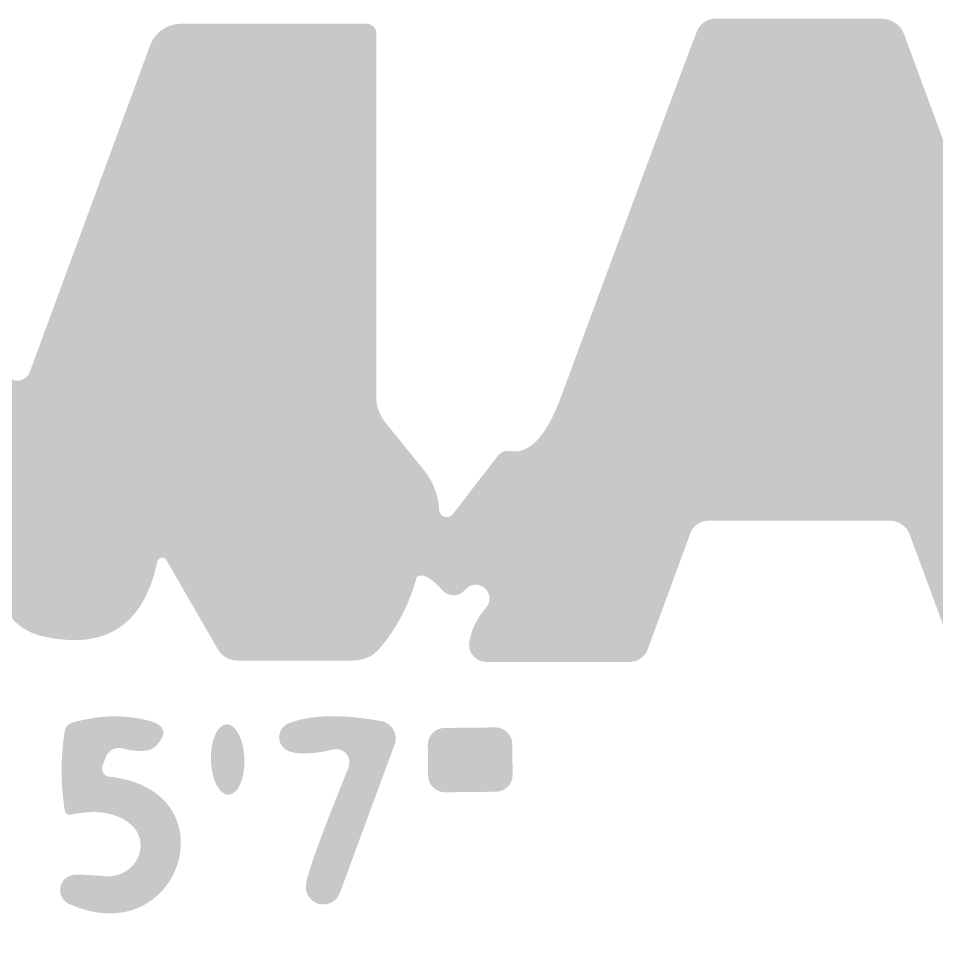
# Model space of a CAD drawing. Extents: x 0 to 650, y 0 to 488.
# Drawn here: x 457.07 to 489.87, y 196.55 to 229.99 of the extents above; entities that cross this region are included whole.
import ezdxf

# ---------------------------------------------------------------- set-up
doc = ezdxf.new("R2010")
doc.units = 0
doc.linetypes.add('Solid', pattern=[0])
doc.layers.add('Layer 1', color=7, linetype='Solid', lineweight=0)

msp = doc.modelspace()

# ---------------------------------------------------------------- hatches: boundary and pattern name
at = {"layer": 'Layer 1', "linetype": 'Solid', "lineweight": 0}
h = msp.add_hatch(color=250, dxfattribs=at)
edge = h.paths.add_edge_path(flags=0)
edge.add_spline(control_points=[(471.64, 213.75), (471.13, 211.62), (471.3, 210.03)], knot_values=[0, 0, 0, 1, 1, 1], degree=2, periodic=0)
edge.add_spline(control_points=[(471.3, 210.03), (470.89, 208.56), (469.97, 207.48)], knot_values=[0, 0, 0, 1, 1, 1], degree=2, periodic=0)
edge.add_line((469.97, 207.48), (469.97, 207.48))
edge.add_spline(control_points=[(469.97, 207.48), (469.742, 207.207), (469.401, 207.05), (469.04, 207.05)], knot_values=[0, 0, 0, 0, 1, 1, 1, 1], degree=3, periodic=0)
edge.add_line((469.04, 207.05), (464.89, 207.05))
edge.add_line((464.89, 207.05), (464.89, 207.05))
edge.add_spline(control_points=[(464.89, 207.05), (464.599, 207.05), (464.332, 207.203), (464.19, 207.45)], knot_values=[0, 0, 0, 0, 1, 1, 1, 1], degree=3, periodic=0)
edge.add_line((464.19, 207.45), (462.35, 210.64))
edge.add_spline(control_points=[(462.35, 210.64), (462.314, 210.702), (462.244, 210.735), (462.174, 210.724)], knot_values=[0, 0, 0, 0, 1, 1, 1, 1], degree=3, periodic=0)
edge.add_spline(control_points=[(462.174, 210.724), (462.103, 210.713), (462.046, 210.66), (462.03, 210.59)], knot_values=[0, 0, 0, 0, 1, 1, 1, 1], degree=3, periodic=0)
edge.add_spline(control_points=[(462.03, 210.59), (461.29, 207.13), (457.87, 207.93)], knot_values=[0, 0, 0, 1, 1, 1], degree=2, periodic=0)
edge.add_spline(control_points=[(457.87, 207.93), (457.34, 208.058), (456.888, 208.394), (456.62, 208.86)], knot_values=[0, 0, 0, 0, 1, 1, 1, 1], degree=3, periodic=0)
edge.add_line((456.62, 208.86), (454.51, 212.51))
edge.add_spline(control_points=[(454.51, 212.51), (454.465, 212.589), (454.374, 212.63), (454.285, 212.612)], knot_values=[0, 0, 0, 0, 1, 1, 1, 1], degree=3, periodic=0)
edge.add_spline(control_points=[(454.285, 212.612), (454.197, 212.593), (454.13, 212.52), (454.12, 212.43)], knot_values=[0, 0, 0, 0, 1, 1, 1, 1], degree=3, periodic=0)
edge.add_spline(control_points=[(454.12, 212.43), (453.93, 210.49), (455.14, 208.87)], knot_values=[0, 0, 0, 1, 1, 1], degree=2, periodic=0)
edge.add_line((455.14, 208.87), (455.14, 208.87))
edge.add_spline(control_points=[(455.14, 208.87), (455.267, 208.7), (455.267, 208.467), (455.139, 208.298)], knot_values=[0, 0, 0, 0, 1, 1, 1, 1], degree=3, periodic=0)
edge.add_spline(control_points=[(455.139, 208.298), (455.012, 208.129), (454.788, 208.064), (454.59, 208.14)], knot_values=[0, 0, 0, 0, 1, 1, 1, 1], degree=3, periodic=0)
edge.add_spline(control_points=[(454.59, 208.14), (453.55, 208.53), (453.07, 210.51)], knot_values=[0, 0, 0, 1, 1, 1], degree=2, periodic=0)
edge.add_spline(control_points=[(453.07, 210.51), (452.25, 211), (452.93, 211.71)], knot_values=[0, 0, 0, 1, 1, 1], degree=2, periodic=0)
edge.add_spline(control_points=[(452.93, 211.71), (453.28, 212.29), (453.09, 212.99)], knot_values=[0, 0, 0, 1, 1, 1], degree=2, periodic=0)
edge.add_spline(control_points=[(453.09, 212.99), (452.99, 213.4), (452.47, 213.48)], knot_values=[0, 0, 0, 1, 1, 1], degree=2, periodic=0)
edge.add_spline(control_points=[(452.47, 213.48), (452.22, 214.5), (453.8, 214.36)], knot_values=[0, 0, 0, 1, 1, 1], degree=2, periodic=0)
edge.add_line((453.8, 214.36), (450.72, 222.5))
edge.add_spline(control_points=[(450.72, 222.5), (450.647, 222.69), (450.45, 222.801), (450.25, 222.764)], knot_values=[0, 0, 0, 0, 1, 1, 1, 1], degree=3, periodic=0)
edge.add_spline(control_points=[(450.25, 222.764), (450.05, 222.728), (449.903, 222.554), (449.9, 222.35)], knot_values=[0, 0, 0, 0, 1, 1, 1, 1], degree=3, periodic=0)
edge.add_line((449.9, 222.35), (449.8, 214.58))
edge.add_spline(control_points=[(449.8, 214.58), (448.63, 212.93), (448.5, 211.08)], knot_values=[0, 0, 0, 1, 1, 1], degree=2, periodic=0)
edge.add_spline(control_points=[(448.5, 211.08), (448.473, 210.69), (448.195, 210.363), (447.814, 210.274)], knot_values=[0, 0, 0, 0, 1, 1, 1, 1], degree=3, periodic=0)
edge.add_spline(control_points=[(447.814, 210.274), (447.433, 210.184), (447.038, 210.353), (446.84, 210.69)], knot_values=[0, 0, 0, 0, 1, 1, 1, 1], degree=3, periodic=0)
edge.add_line((446.84, 210.69), (444.18, 215.18))
edge.add_line((444.18, 215.18), (444.13, 229.2))
edge.add_line((444.13, 229.2), (444.13, 229.2))
edge.add_spline(control_points=[(444.13, 229.2), (444.13, 229.57), (444.425, 229.87), (444.79, 229.87)], knot_values=[0, 0, 0, 0, 1, 1, 1, 1], degree=3, periodic=0)
edge.add_line((444.79, 229.87), (450.91, 229.87))
edge.add_spline(control_points=[(450.91, 229.87), (451.535, 229.87), (452.094, 229.483), (452.31, 228.9)], knot_values=[0, 0, 0, 0, 1, 1, 1, 1], degree=3, periodic=0)
edge.add_line((452.31, 228.9), (456.56, 217.37))
edge.add_line((456.56, 217.37), (456.56, 217.37))
edge.add_spline(control_points=[(456.56, 217.37), (456.632, 217.18), (456.814, 217.054), (457.016, 217.054)], knot_values=[0, 0, 0, 0, 1, 1, 1, 1], degree=3, periodic=0)
edge.add_spline(control_points=[(457.016, 217.054), (457.219, 217.054), (457.4, 217.18), (457.47, 217.37)], knot_values=[0, 0, 0, 0, 1, 1, 1, 1], degree=3, periodic=0)
edge.add_line((457.47, 217.37), (461.77, 229.04))
edge.add_line((461.77, 229.04), (461.77, 229.04))
edge.add_spline(control_points=[(461.77, 229.04), (461.938, 229.502), (462.382, 229.81), (462.88, 229.81)], knot_values=[0, 0, 0, 0, 1, 1, 1, 1], degree=3, periodic=0)
edge.add_line((462.88, 229.81), (469.51, 229.81))
edge.add_line((469.51, 229.81), (469.51, 229.81))
edge.add_spline(control_points=[(469.51, 229.81), (469.6, 229.81), (469.687, 229.774), (469.75, 229.71)], knot_values=[0, 0, 0, 0, 1, 1, 1, 1], degree=3, periodic=0)
edge.add_spline(control_points=[(469.75, 229.71), (469.814, 229.647), (469.85, 229.56), (469.85, 229.47)], knot_values=[0, 0, 0, 0, 1, 1, 1, 1], degree=3, periodic=0)
edge.add_line((469.85, 229.47), (469.85, 216.48))
edge.add_line((469.85, 216.48), (469.85, 216.48))
edge.add_spline(control_points=[(469.85, 216.48), (469.85, 216.15), (469.963, 215.829), (470.17, 215.57)], knot_values=[0, 0, 0, 0, 1, 1, 1, 1], degree=3, periodic=0)
edge.add_line((470.17, 215.57), (471.64, 213.75))
edge = h.paths.add_edge_path(flags=0)
edge.add_line((463.07, 222.2), (460.36, 214.84))
edge.add_spline(control_points=[(460.36, 214.84), (460.253, 214.548), (460.346, 214.221), (460.59, 214.03)], knot_values=[0, 0, 0, 0, 1, 1, 1, 1], degree=3, periodic=0)
edge.add_line((460.59, 214.03), (462.24, 212.75))
edge.add_line((462.24, 212.75), (462.24, 212.75))
edge.add_spline(control_points=[(462.24, 212.75), (462.34, 212.676), (462.466, 212.646), (462.588, 212.669)], knot_values=[0, 0, 0, 0, 1, 1, 1, 1], degree=3, periodic=0)
edge.add_spline(control_points=[(462.588, 212.669), (462.71, 212.692), (462.816, 212.765), (462.88, 212.87)], knot_values=[0, 0, 0, 0, 1, 1, 1, 1], degree=3, periodic=0)
edge.add_line((462.88, 212.87), (463.88, 214.49))
edge.add_spline(control_points=[(463.88, 214.49), (464.03, 214.739), (464.11, 215.022), (464.11, 215.31)], knot_values=[0, 0, 0, 0, 1, 1, 1, 1], degree=3, periodic=0)
edge.add_line((464.11, 215.31), (464.11, 222.02))
edge.add_line((464.11, 222.02), (464.11, 222.02))
edge.add_spline(control_points=[(464.11, 222.02), (464.11, 222.28), (463.924, 222.501), (463.668, 222.545)], knot_values=[0, 0, 0, 0, 1, 1, 1, 1], degree=3, periodic=0)
edge.add_spline(control_points=[(463.668, 222.545), (463.412, 222.59), (463.16, 222.444), (463.07, 222.2)], knot_values=[0, 0, 0, 0, 1, 1, 1, 1], degree=3, periodic=0)
edge.add_line((463.07, 222.2), (463.07, 222.2))
edge = h.paths.add_edge_path(flags=0)
edge.add_spline(control_points=[(459.53, 212.63), (458.72, 211.17), (457.58, 210.88)], knot_values=[0, 0, 0, 1, 1, 1], degree=2, periodic=0)
edge.add_spline(control_points=[(457.58, 210.88), (457.424, 210.842), (457.298, 210.729), (457.244, 210.578)], knot_values=[0, 0, 0, 0, 1, 1, 1, 1], degree=3, periodic=0)
edge.add_spline(control_points=[(457.244, 210.578), (457.19, 210.427), (457.214, 210.259), (457.31, 210.13)], knot_values=[0, 0, 0, 0, 1, 1, 1, 1], degree=3, periodic=0)
edge.add_spline(control_points=[(457.31, 210.13), (457.84, 209.4), (458.7, 209.15)], knot_values=[0, 0, 0, 1, 1, 1], degree=2, periodic=0)
edge.add_spline(control_points=[(458.7, 209.15), (459.78, 208.83), (460.27, 210.08)], knot_values=[0, 0, 0, 1, 1, 1], degree=2, periodic=0)
edge.add_spline(control_points=[(460.27, 210.08), (460.76, 211.3), (460.26, 212.58)], knot_values=[0, 0, 0, 1, 1, 1], degree=2, periodic=0)
edge.add_spline(control_points=[(460.26, 212.58), (460.203, 212.725), (460.067, 212.825), (459.912, 212.835)], knot_values=[0, 0, 0, 0, 1, 1, 1, 1], degree=3, periodic=0)
edge.add_spline(control_points=[(459.912, 212.835), (459.756, 212.846), (459.607, 212.766), (459.53, 212.63)], knot_values=[0, 0, 0, 0, 1, 1, 1, 1], degree=3, periodic=0)
h = msp.add_hatch(color=8, dxfattribs=at)
edge = h.paths.add_edge_path(flags=0)
edge.add_spline(control_points=[(471.3, 210.03), (471.13, 211.62), (471.64, 213.75)], knot_values=[0, 0, 0, 1, 1, 1], degree=2, periodic=0)
edge.add_spline(control_points=[(471.64, 213.75), (472.06, 213.15), (472.1, 212.43)], knot_values=[0, 0, 0, 1, 1, 1], degree=2, periodic=0)
edge.add_line((472.1, 212.43), (472.1, 212.43))
edge.add_spline(control_points=[(472.1, 212.43), (472.108, 212.316), (472.185, 212.219), (472.294, 212.186)], knot_values=[0, 0, 0, 0, 1, 1, 1, 1], degree=3, periodic=0)
edge.add_spline(control_points=[(472.294, 212.186), (472.403, 212.153), (472.521, 212.19), (472.59, 212.28)], knot_values=[0, 0, 0, 0, 1, 1, 1, 1], degree=3, periodic=0)
edge.add_line((472.59, 212.28), (474.2, 214.37))
edge.add_line((474.2, 214.37), (474.2, 214.37))
edge.add_spline(control_points=[(474.2, 214.37), (474.305, 214.5), (474.469, 214.565), (474.63, 214.54)], knot_values=[0, 0, 0, 0, 1, 1, 1, 1], degree=3, periodic=0)
edge.add_spline(control_points=[(474.63, 214.54), (475.67, 214.34), (476.47, 216.51)], knot_values=[0, 0, 0, 1, 1, 1], degree=2, periodic=0)
edge.add_spline(control_points=[(476.47, 216.51), (480.71, 227.98), (481.31, 229.53)], knot_values=[0, 0, 0, 1, 1, 1], degree=2, periodic=0)
edge.add_line((481.31, 229.53), (481.31, 229.53))
edge.add_spline(control_points=[(481.31, 229.53), (481.412, 229.806), (481.68, 229.99), (481.98, 229.99)], knot_values=[0, 0, 0, 0, 1, 1, 1, 1], degree=3, periodic=0)
edge.add_line((481.98, 229.99), (487.92, 229.99))
edge.add_line((487.92, 229.99), (487.92, 229.99))
edge.add_spline(control_points=[(487.92, 229.99), (488.28, 229.99), (488.6, 229.766), (488.72, 229.43)], knot_values=[0, 0, 0, 0, 1, 1, 1, 1], degree=3, periodic=0)
edge.add_line((488.72, 229.43), (496.78, 207.6))
edge.add_line((496.78, 207.6), (496.78, 207.6))
edge.add_spline(control_points=[(496.78, 207.6), (496.83, 207.466), (496.811, 207.316), (496.729, 207.198)], knot_values=[0, 0, 0, 0, 1, 1, 1, 1], degree=3, periodic=0)
edge.add_spline(control_points=[(496.729, 207.198), (496.648, 207.08), (496.513, 207.01), (496.37, 207.01)], knot_values=[0, 0, 0, 0, 1, 1, 1, 1], degree=3, periodic=0)
edge.add_line((496.37, 207.01), (491.18, 207.01))
edge.add_spline(control_points=[(491.18, 207.01), (490.831, 207.01), (490.52, 207.225), (490.4, 207.55)], knot_values=[0, 0, 0, 0, 1, 1, 1, 1], degree=3, periodic=0)
edge.add_line((490.4, 207.55), (488.92, 211.55))
edge.add_line((488.92, 211.55), (488.92, 211.55))
edge.add_spline(control_points=[(488.92, 211.55), (488.812, 211.85), (488.524, 212.05), (488.2, 212.05)], knot_values=[0, 0, 0, 0, 1, 1, 1, 1], degree=3, periodic=0)
edge.add_line((488.2, 212.05), (481.73, 212.05))
edge.add_line((481.73, 212.05), (481.73, 212.05))
edge.add_spline(control_points=[(481.73, 212.05), (481.441, 212.05), (481.182, 211.871), (481.08, 211.6)], knot_values=[0, 0, 0, 0, 1, 1, 1, 1], degree=3, periodic=0)
edge.add_line((481.08, 211.6), (479.55, 207.44))
edge.add_spline(control_points=[(479.55, 207.44), (479.454, 207.176), (479.198, 207), (478.91, 207)], knot_values=[0, 0, 0, 0, 1, 1, 1, 1], degree=3, periodic=0)
edge.add_line((478.91, 207), (473.79, 207))
edge.add_line((473.79, 207), (473.79, 207))
edge.add_spline(control_points=[(473.79, 207), (473.605, 207), (473.43, 207.082), (473.312, 207.223)], knot_values=[0, 0, 0, 0, 1, 1, 1, 1], degree=3, periodic=0)
edge.add_spline(control_points=[(473.312, 207.223), (473.194, 207.364), (473.145, 207.55), (473.18, 207.73)], knot_values=[0, 0, 0, 0, 1, 1, 1, 1], degree=3, periodic=0)
edge.add_spline(control_points=[(473.18, 207.73), (473.3, 208.39), (473.78, 208.94)], knot_values=[0, 0, 0, 1, 1, 1], degree=2, periodic=0)
edge.add_spline(control_points=[(473.78, 208.94), (473.936, 209.12), (473.941, 209.386), (473.792, 209.572)], knot_values=[0, 0, 0, 0, 1, 1, 1, 1], degree=3, periodic=0)
edge.add_spline(control_points=[(473.792, 209.572), (473.642, 209.759), (473.381, 209.812), (473.17, 209.7)], knot_values=[0, 0, 0, 0, 1, 1, 1, 1], degree=3, periodic=0)
edge.add_spline(control_points=[(473.17, 209.7), (473.15, 209.69), (472.98, 209.53)], knot_values=[0, 0, 0, 1, 1, 1], degree=2, periodic=0)
edge.add_line((472.98, 209.53), (472.98, 209.53))
edge.add_spline(control_points=[(472.98, 209.53), (472.88, 209.432), (472.744, 209.379), (472.603, 209.383)], knot_values=[0, 0, 0, 0, 1, 1, 1, 1], degree=3, periodic=0)
edge.add_spline(control_points=[(472.603, 209.383), (472.462, 209.387), (472.328, 209.447), (472.23, 209.55)], knot_values=[0, 0, 0, 0, 1, 1, 1, 1], degree=3, periodic=0)
edge.add_spline(control_points=[(472.23, 209.55), (471.57, 210.27), (471.3, 210.03)], knot_values=[0, 0, 0, 1, 1, 1], degree=2, periodic=0)
edge = h.paths.add_edge_path(flags=0)
edge.add_spline(control_points=[(485.005, 215.985), (486.376, 215.992), (486.669, 216.03)], knot_values=[0, 0, 0, 1, 1, 1], degree=2, periodic=0)
edge.add_line((486.669, 216.03), (486.669, 216.03))
edge.add_spline(control_points=[(486.669, 216.03), (486.818, 216.049), (486.95, 216.135), (487.027, 216.265)], knot_values=[0, 0, 0, 0, 1, 1, 1, 1], degree=3, periodic=0)
edge.add_spline(control_points=[(487.027, 216.265), (487.105, 216.394), (487.119, 216.552), (487.066, 216.694)], knot_values=[0, 0, 0, 0, 1, 1, 1, 1], degree=3, periodic=0)
edge.add_line((487.066, 216.694), (485.148, 221.728))
edge.add_spline(control_points=[(485.148, 221.728), (485.136, 221.752), (485.087, 221.771), (485.023, 221.776)], knot_values=[0, 0, 0, 0, 1, 1, 1, 1], degree=3, periodic=0)
edge.add_spline(control_points=[(485.023, 221.776), (484.995, 221.779), (484.969, 221.779)], knot_values=[0, 0, 0, 1, 1, 1], degree=2, periodic=0)
edge.add_spline(control_points=[(484.969, 221.779), (484.953, 221.779), (484.924, 221.776)], knot_values=[0, 0, 0, 1, 1, 1], degree=2, periodic=0)
edge.add_spline(control_points=[(484.924, 221.776), (484.861, 221.77), (484.812, 221.75), (484.8, 221.726)], knot_values=[0, 0, 0, 0, 1, 1, 1, 1], degree=3, periodic=0)
edge.add_line((484.8, 221.726), (482.936, 216.672))
edge.add_line((482.936, 216.672), (482.936, 216.672))
edge.add_spline(control_points=[(482.936, 216.672), (482.884, 216.53), (482.9, 216.372), (482.979, 216.243)], knot_values=[0, 0, 0, 0, 1, 1, 1, 1], degree=3, periodic=0)
edge.add_spline(control_points=[(482.979, 216.243), (483.057, 216.115), (483.19, 216.03), (483.34, 216.012)], knot_values=[0, 0, 0, 0, 1, 1, 1, 1], degree=3, periodic=0)
edge.add_spline(control_points=[(483.34, 216.012), (483.633, 215.978), (485.005, 215.985)], knot_values=[0, 0, 0, 1, 1, 1], degree=2, periodic=0)
h = msp.add_hatch(color=7, dxfattribs=at)
edge = h.paths.add_edge_path(flags=0)
edge.add_line((463.07, 222.2), (463.07, 222.2))
edge.add_spline(control_points=[(463.07, 222.2), (463.16, 222.444), (463.412, 222.59), (463.668, 222.545)], knot_values=[0, 0, 0, 0, 1, 1, 1, 1], degree=3, periodic=0)
edge.add_spline(control_points=[(463.668, 222.545), (463.924, 222.501), (464.11, 222.28), (464.11, 222.02)], knot_values=[0, 0, 0, 0, 1, 1, 1, 1], degree=3, periodic=0)
edge.add_line((464.11, 222.02), (464.11, 215.31))
edge.add_line((464.11, 215.31), (464.11, 215.31))
edge.add_spline(control_points=[(464.11, 215.31), (464.11, 215.022), (464.03, 214.739), (463.88, 214.49)], knot_values=[0, 0, 0, 0, 1, 1, 1, 1], degree=3, periodic=0)
edge.add_line((463.88, 214.49), (462.88, 212.87))
edge.add_line((462.88, 212.87), (462.88, 212.87))
edge.add_spline(control_points=[(462.88, 212.87), (462.816, 212.765), (462.71, 212.692), (462.588, 212.669)], knot_values=[0, 0, 0, 0, 1, 1, 1, 1], degree=3, periodic=0)
edge.add_spline(control_points=[(462.588, 212.669), (462.466, 212.646), (462.34, 212.676), (462.24, 212.75)], knot_values=[0, 0, 0, 0, 1, 1, 1, 1], degree=3, periodic=0)
edge.add_line((462.24, 212.75), (460.59, 214.03))
edge.add_line((460.59, 214.03), (460.59, 214.03))
edge.add_spline(control_points=[(460.59, 214.03), (460.346, 214.221), (460.253, 214.548), (460.36, 214.84)], knot_values=[0, 0, 0, 0, 1, 1, 1, 1], degree=3, periodic=0)
edge.add_line((460.36, 214.84), (463.07, 222.2))
h = msp.add_hatch(color=7, dxfattribs=at)
edge = h.paths.add_edge_path(flags=0)
edge.add_spline(control_points=[(485.005, 215.985), (483.633, 215.978), (483.34, 216.012)], knot_values=[0, 0, 0, 1, 1, 1], degree=2, periodic=0)
edge.add_line((483.34, 216.012), (483.34, 216.012))
edge.add_spline(control_points=[(483.34, 216.012), (483.19, 216.03), (483.057, 216.115), (482.979, 216.243)], knot_values=[0, 0, 0, 0, 1, 1, 1, 1], degree=3, periodic=0)
edge.add_spline(control_points=[(482.979, 216.243), (482.9, 216.372), (482.884, 216.53), (482.936, 216.672)], knot_values=[0, 0, 0, 0, 1, 1, 1, 1], degree=3, periodic=0)
edge.add_line((482.936, 216.672), (484.8, 221.726))
edge.add_line((484.8, 221.726), (484.8, 221.726))
edge.add_spline(control_points=[(484.8, 221.726), (484.812, 221.75), (484.861, 221.77), (484.924, 221.776)], knot_values=[0, 0, 0, 0, 1, 1, 1, 1], degree=3, periodic=0)
edge.add_spline(control_points=[(484.924, 221.776), (484.953, 221.779), (484.969, 221.779)], knot_values=[0, 0, 0, 1, 1, 1], degree=2, periodic=0)
edge.add_spline(control_points=[(484.969, 221.779), (484.995, 221.779), (485.023, 221.776)], knot_values=[0, 0, 0, 1, 1, 1], degree=2, periodic=0)
edge.add_spline(control_points=[(485.023, 221.776), (485.087, 221.771), (485.136, 221.752), (485.148, 221.728)], knot_values=[0, 0, 0, 0, 1, 1, 1, 1], degree=3, periodic=0)
edge.add_line((485.148, 221.728), (487.066, 216.694))
edge.add_spline(control_points=[(487.066, 216.694), (487.119, 216.552), (487.105, 216.394), (487.027, 216.265)], knot_values=[0, 0, 0, 0, 1, 1, 1, 1], degree=3, periodic=0)
edge.add_spline(control_points=[(487.027, 216.265), (486.95, 216.135), (486.818, 216.049), (486.669, 216.03)], knot_values=[0, 0, 0, 0, 1, 1, 1, 1], degree=3, periodic=0)
edge.add_spline(control_points=[(486.669, 216.03), (486.376, 215.992), (485.005, 215.985)], knot_values=[0, 0, 0, 1, 1, 1], degree=2, periodic=0)
h = msp.add_hatch(color=7, dxfattribs=at)
edge = h.paths.add_edge_path(flags=0)
edge.add_spline(control_points=[(460.26, 212.58), (460.76, 211.3), (460.27, 210.08)], knot_values=[0, 0, 0, 1, 1, 1], degree=2, periodic=0)
edge.add_spline(control_points=[(460.27, 210.08), (459.78, 208.83), (458.7, 209.15)], knot_values=[0, 0, 0, 1, 1, 1], degree=2, periodic=0)
edge.add_spline(control_points=[(458.7, 209.15), (457.84, 209.4), (457.31, 210.13)], knot_values=[0, 0, 0, 1, 1, 1], degree=2, periodic=0)
edge.add_line((457.31, 210.13), (457.31, 210.13))
edge.add_spline(control_points=[(457.31, 210.13), (457.214, 210.259), (457.19, 210.427), (457.244, 210.578)], knot_values=[0, 0, 0, 0, 1, 1, 1, 1], degree=3, periodic=0)
edge.add_spline(control_points=[(457.244, 210.578), (457.298, 210.729), (457.424, 210.842), (457.58, 210.88)], knot_values=[0, 0, 0, 0, 1, 1, 1, 1], degree=3, periodic=0)
edge.add_spline(control_points=[(457.58, 210.88), (458.72, 211.17), (459.53, 212.63)], knot_values=[0, 0, 0, 1, 1, 1], degree=2, periodic=0)
edge.add_line((459.53, 212.63), (459.53, 212.63))
edge.add_spline(control_points=[(459.53, 212.63), (459.607, 212.766), (459.756, 212.846), (459.912, 212.835)], knot_values=[0, 0, 0, 0, 1, 1, 1, 1], degree=3, periodic=0)
edge.add_spline(control_points=[(459.912, 212.835), (460.067, 212.825), (460.203, 212.725), (460.26, 212.58)], knot_values=[0, 0, 0, 0, 1, 1, 1, 1], degree=3, periodic=0)
edge.add_line((460.26, 212.58), (460.26, 212.58))
h = msp.add_hatch(color=250, dxfattribs=at)
edge = h.paths.add_edge_path(flags=0)
edge.add_spline(control_points=[(459.07, 199.39), (459.31, 199.41), (460.2, 199.34)], knot_values=[0, 0, 0, 1, 1, 1], degree=2, periodic=0)
edge.add_line((460.2, 199.34), (460.2, 199.34))
edge.add_spline(control_points=[(460.2, 199.34), (460.675, 199.306), (461.132, 199.571), (461.331, 199.995)], knot_values=[0, 0, 0, 0, 1, 1, 1, 1], degree=3, periodic=0)
edge.add_spline(control_points=[(461.331, 199.995), (461.529, 200.42), (461.424, 200.906), (461.07, 201.2)], knot_values=[0, 0, 0, 0, 1, 1, 1, 1], degree=3, periodic=0)
edge.add_spline(control_points=[(461.07, 201.2), (460.32, 201.83), (458.93, 201.54)], knot_values=[0, 0, 0, 1, 1, 1], degree=2, periodic=0)
edge.add_line((458.93, 201.54), (458.93, 201.54))
edge.add_spline(control_points=[(458.93, 201.54), (458.883, 201.53), (458.834, 201.539), (458.794, 201.565)], knot_values=[0, 0, 0, 0, 1, 1, 1, 1], degree=3, periodic=0)
edge.add_spline(control_points=[(458.794, 201.565), (458.755, 201.592), (458.728, 201.633), (458.72, 201.68)], knot_values=[0, 0, 0, 0, 1, 1, 1, 1], degree=3, periodic=0)
edge.add_spline(control_points=[(458.72, 201.68), (458.49, 203.07), (458.72, 204.55)], knot_values=[0, 0, 0, 1, 1, 1], degree=2, periodic=0)
edge.add_line((458.72, 204.55), (458.72, 204.55))
edge.add_spline(control_points=[(458.72, 204.55), (458.745, 204.679), (458.837, 204.783), (458.96, 204.82)], knot_values=[0, 0, 0, 0, 1, 1, 1, 1], degree=3, periodic=0)
edge.add_spline(control_points=[(458.96, 204.82), (460.43, 205.25), (461.75, 204.89)], knot_values=[0, 0, 0, 1, 1, 1], degree=2, periodic=0)
edge.add_spline(control_points=[(461.75, 204.89), (462.61, 204.65), (461.97, 203.99)], knot_values=[0, 0, 0, 1, 1, 1], degree=2, periodic=0)
edge.add_spline(control_points=[(461.97, 203.99), (461.69, 203.69), (460.77, 203.91)], knot_values=[0, 0, 0, 1, 1, 1], degree=2, periodic=0)
edge.add_spline(control_points=[(460.77, 203.91), (460.519, 203.967), (460.266, 203.83), (460.18, 203.59)], knot_values=[0, 0, 0, 0, 1, 1, 1, 1], degree=3, periodic=0)
edge.add_line((460.18, 203.59), (460.07, 203.29))
edge.add_line((460.07, 203.29), (460.07, 203.29))
edge.add_spline(control_points=[(460.07, 203.29), (460.039, 203.206), (460.048, 203.112), (460.095, 203.036)], knot_values=[0, 0, 0, 0, 1, 1, 1, 1], degree=3, periodic=0)
edge.add_spline(control_points=[(460.095, 203.036), (460.142, 202.96), (460.221, 202.91), (460.31, 202.9)], knot_values=[0, 0, 0, 0, 1, 1, 1, 1], degree=3, periodic=0)
edge.add_spline(control_points=[(460.31, 202.9), (464.75, 202.42), (462.85, 196.55), (458.87, 198.35)], knot_values=[0, 0, 0, 0, 1, 1, 1, 1], degree=3, periodic=0)
edge.add_line((458.87, 198.35), (458.87, 198.35))
edge.add_spline(control_points=[(458.87, 198.35), (458.641, 198.454), (458.513, 198.701), (458.56, 198.948)], knot_values=[0, 0, 0, 0, 1, 1, 1, 1], degree=3, periodic=0)
edge.add_spline(control_points=[(458.56, 198.948), (458.608, 199.195), (458.818, 199.378), (459.07, 199.39)], knot_values=[0, 0, 0, 0, 1, 1, 1, 1], degree=3, periodic=0)
edge.add_line((459.07, 199.39), (459.07, 199.39))
h = msp.add_hatch(color=250, dxfattribs=at)
edge = h.paths.add_edge_path(flags=0)
edge.add_spline(control_points=[(468.31, 203.87), (467.2, 203.61), (466.7, 203.82)], knot_values=[0, 0, 0, 1, 1, 1], degree=2, periodic=0)
edge.add_line((466.7, 203.82), (466.7, 203.82))
edge.add_spline(control_points=[(466.7, 203.82), (466.501, 203.907), (466.375, 204.107), (466.381, 204.325)], knot_values=[0, 0, 0, 0, 1, 1, 1, 1], degree=3, periodic=0)
edge.add_spline(control_points=[(466.381, 204.325), (466.388, 204.542), (466.526, 204.734), (466.73, 204.81)], knot_values=[0, 0, 0, 0, 1, 1, 1, 1], degree=3, periodic=0)
edge.add_spline(control_points=[(466.73, 204.81), (467.93, 205.27), (470.04, 204.88)], knot_values=[0, 0, 0, 1, 1, 1], degree=2, periodic=0)
edge.add_line((470.04, 204.88), (470.04, 204.88))
edge.add_spline(control_points=[(470.04, 204.88), (470.22, 204.845), (470.376, 204.733), (470.466, 204.573)], knot_values=[0, 0, 0, 0, 1, 1, 1, 1], degree=3, periodic=0)
edge.add_spline(control_points=[(470.466, 204.573), (470.556, 204.414), (470.573, 204.223), (470.51, 204.05)], knot_values=[0, 0, 0, 0, 1, 1, 1, 1], degree=3, periodic=0)
edge.add_line((470.51, 204.05), (468.55, 198.74))
edge.add_line((468.55, 198.74), (468.55, 198.74))
edge.add_spline(control_points=[(468.55, 198.74), (468.439, 198.44), (468.121, 198.272), (467.811, 198.349)], knot_values=[0, 0, 0, 0, 1, 1, 1, 1], degree=3, periodic=0)
edge.add_spline(control_points=[(467.811, 198.349), (467.501, 198.426), (467.298, 198.723), (467.34, 199.04)], knot_values=[0, 0, 0, 0, 1, 1, 1, 1], degree=3, periodic=0)
edge.add_spline(control_points=[(467.34, 199.04), (467.43, 199.71), (468.86, 203.22)], knot_values=[0, 0, 0, 1, 1, 1], degree=2, periodic=0)
edge.add_line((468.86, 203.22), (468.86, 203.22))
edge.add_spline(control_points=[(468.86, 203.22), (468.928, 203.386), (468.898, 203.577), (468.782, 203.713)], knot_values=[0, 0, 0, 0, 1, 1, 1, 1], degree=3, periodic=0)
edge.add_spline(control_points=[(468.782, 203.713), (468.666, 203.85), (468.484, 203.911), (468.31, 203.87)], knot_values=[0, 0, 0, 0, 1, 1, 1, 1], degree=3, periodic=0)
h = msp.add_hatch(color=250, dxfattribs=at)
edge = h.paths.add_edge_path(flags=0)
edge.add_line((464.505, 204.77), (464.505, 204.77))
edge.add_spline(control_points=[(464.505, 204.77), (464.836, 204.779), (465.12, 204.222), (465.14, 203.527)], knot_values=[0, 0, 0, 0, 1, 1, 1, 1], degree=3, periodic=0)
edge.add_spline(control_points=[(465.14, 203.527), (465.159, 202.831), (464.906, 202.26), (464.575, 202.25)], knot_values=[0, 0, 0, 0, 1, 1, 1, 1], degree=3, periodic=0)
edge.add_spline(control_points=[(464.575, 202.25), (464.244, 202.241), (463.96, 202.798), (463.94, 203.493)], knot_values=[0, 0, 0, 0, 1, 1, 1, 1], degree=3, periodic=0)
edge.add_spline(control_points=[(463.94, 203.493), (463.921, 204.189), (464.174, 204.76), (464.505, 204.77)], knot_values=[0, 0, 0, 0, 1, 1, 1, 1], degree=3, periodic=0)
edge.add_line((464.505, 204.77), (464.505, 204.77))
h = msp.add_hatch(color=8, dxfattribs=at)
edge = h.paths.add_edge_path(flags=0)
edge.add_spline(control_points=[(474.726, 202.966), (474.729, 202.634), (474.463, 202.363), (474.132, 202.36)], knot_values=[0, 0, 0, 0, 1, 1, 1, 1], degree=3, periodic=0)
edge.add_line((474.132, 202.36), (472.312, 202.341))
edge.add_spline(control_points=[(472.312, 202.341), (471.981, 202.337), (471.709, 202.603), (471.706, 202.934)], knot_values=[0, 0, 0, 0, 1, 1, 1, 1], degree=3, periodic=0)
edge.add_line((471.706, 202.934), (471.694, 204.034))
edge.add_spline(control_points=[(471.694, 204.034), (471.691, 204.366), (471.957, 204.637), (472.288, 204.64)], knot_values=[0, 0, 0, 0, 1, 1, 1, 1], degree=3, periodic=0)
edge.add_line((472.288, 204.64), (474.108, 204.659))
edge.add_spline(control_points=[(474.108, 204.659), (474.439, 204.663), (474.711, 204.397), (474.714, 204.066)], knot_values=[0, 0, 0, 0, 1, 1, 1, 1], degree=3, periodic=0)
edge.add_line((474.714, 204.066), (474.726, 202.966))

doc.saveas('drawing.dxf')
